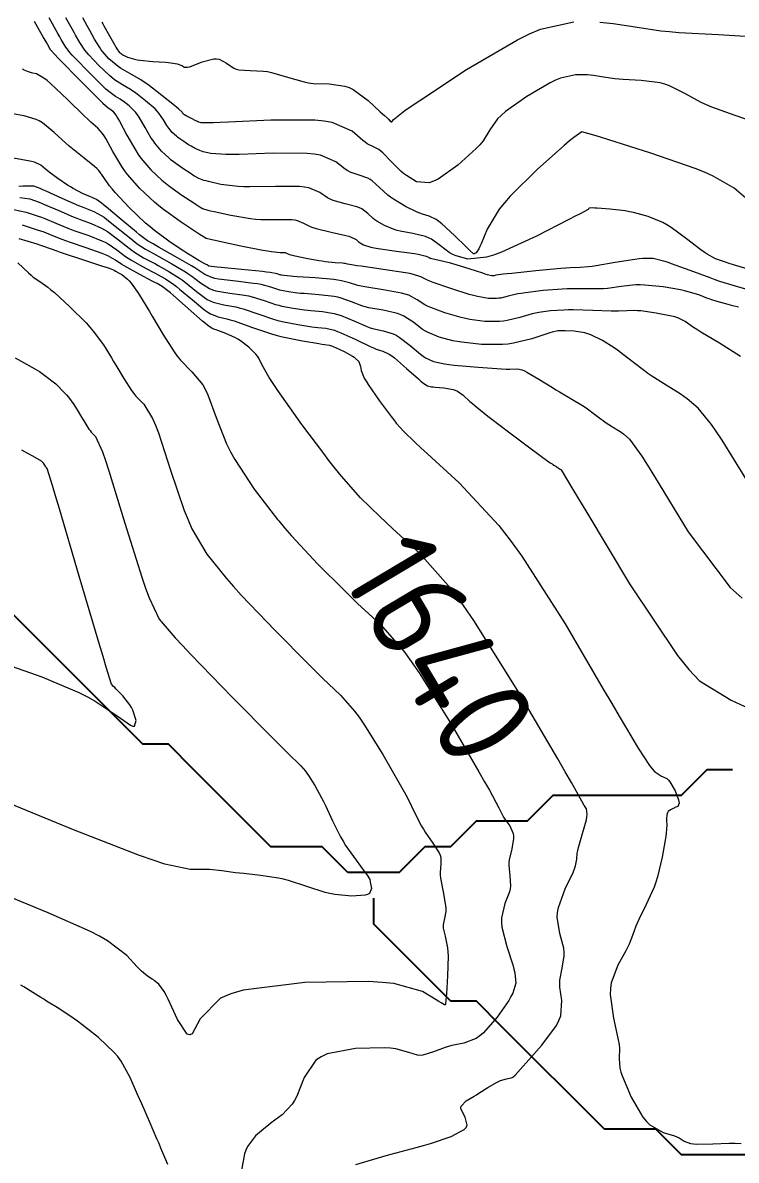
# Model space of a CAD drawing. Header units: millimetres. Extents: x 837475 to 838477, y 1189012 to 1191015.
# Drawn here: x 837739.36 to 837767.18, y 1189053.25 to 1189097.59 of the extents above; entities that cross this region are included whole.
import ezdxf

# ---------------------------------------------------------------- set-up
doc = ezdxf.new("R2010")
doc.units = ezdxf.units.MM
doc.header["$LTSCALE"] = 0.3
doc.layers.add('COTAS 10', color=7, linetype='Continuous', lineweight=9, true_color=0x6e3e2d)
doc.layers.add('COTAS INT', color=7, linetype='Continuous', lineweight=5, true_color=0x9fa19f)
doc.layers.add('DRENAJE', color=5, linetype='Continuous', lineweight=25)
doc.styles.get("Standard").update_dxf_attribs({"font": 'isocp2.shx', "bigfont": '@extfont2.shx'})

msp = doc.modelspace()

# ---------------------------------------------------------------- linework, layer by layer
at = {"layer": 'COTAS 10'}
for points in [[(837767.963, 1189093.684), (837767.13, 1189093.969), (837766.23, 1189094.293), (837766.011, 1189094.386), (837765.805, 1189094.481), (837765.172, 1189094.836), (837764.578, 1189095.135), (837764.397, 1189095.194), (837764.209, 1189095.244), (837763.471, 1189095.337), (837762.768, 1189095.374), (837762.602, 1189095.388), (837762.448, 1189095.403), (837761.998, 1189095.472), (837761.607, 1189095.534), (837761.491, 1189095.545), (837761.371, 1189095.553), (837760.91, 1189095.563), (837760.325, 1189095.429), (837760.127, 1189095.347), (837759.914, 1189095.246), (837759.015, 1189094.719), (837758.185, 1189094.122), (837758.016, 1189093.976), (837757.873, 1189093.839), (837757.574, 1189093.416), (837757.304, 1189092.98), (837757.178, 1189092.835), (837757.031, 1189092.68), (837756.319, 1189092.03), (837755.552, 1189091.494), (837755.371, 1189091.41), (837755.204, 1189091.354), (837754.712, 1189091.383), (837754.316, 1189091.633), (837754.208, 1189091.717), (837754.102, 1189091.806), (837753.727, 1189092.18), (837753.396, 1189092.519), (837753.318, 1189092.587), (837753.244, 1189092.643), (837753.027, 1189092.753), (837752.79, 1189092.869), (837752.705, 1189092.928), (837752.611, 1189093), (837752.198, 1189093.36), (837751.426, 1189093.694), (837751.106, 1189093.748), (837750.739, 1189093.787), (837749.026, 1189093.791), (837747.383, 1189093.714), (837747.06, 1189093.701), (837746.794, 1189093.692), (837746.309, 1189093.691), (837746.183, 1189093.729), (837746.144, 1189093.745), (837746.102, 1189093.764), (837745.932, 1189093.849), (837745.779, 1189093.933), (837745.748, 1189093.95), (837745.722, 1189093.965), (837745.665, 1189093.999), (837745.641, 1189094.016), (837745.629, 1189094.026), (837745.609, 1189094.044), (837745.591, 1189094.065), (837745.587, 1189094.072), (837745.582, 1189094.079), (837745.566, 1189094.107), (837745.437, 1189094.224), (837745.361, 1189094.288), (837745.268, 1189094.365), (837744.785, 1189094.754), (837744.23, 1189095.176), (837744.09, 1189095.273), (837743.957, 1189095.362), (837743.529, 1189095.612), (837743.169, 1189095.818), (837743.079, 1189095.879), (837742.993, 1189095.941), (837742.718, 1189096.181), (837742.481, 1189096.452), (837742.419, 1189096.533), (837742.359, 1189096.617), (837742.157, 1189096.946), (837741.969, 1189097.286), (837741.918, 1189097.376), (837741.868, 1189097.466), (837741.693, 1189097.778)], [(837767.337, 1189084.582), (837766.529, 1189085.093), (837765.796, 1189085.532), (837765.64, 1189085.629), (837765.505, 1189085.715), (837765.186, 1189085.939), (837764.899, 1189086.085), (837764.784, 1189086.122), (837764.654, 1189086.157), (837764.055, 1189086.274), (837763.453, 1189086.353), (837763.321, 1189086.365), (837763.204, 1189086.372), (837762.908, 1189086.363), (837762.584, 1189086.342), (837762.45, 1189086.341), (837762.296, 1189086.343), (837761.579, 1189086.368), (837760.814, 1189086.392), (837760.629, 1189086.392), (837760.456, 1189086.391), (837759.931, 1189086.363), (837759.477, 1189086.296), (837759.349, 1189086.269), (837759.22, 1189086.238), (837758.744, 1189086.098), (837758.241, 1189085.976), (837758.095, 1189085.956), (837757.945, 1189085.943), (837757.379, 1189085.947), (837756.783, 1189086.025), (837756.614, 1189086.058), (837756.444, 1189086.096), (837755.817, 1189086.276), (837755.264, 1189086.485), (837755.141, 1189086.541), (837755.03, 1189086.597), (837754.738, 1189086.79), (837754.408, 1189086.965), (837754.273, 1189087.008), (837754.119, 1189087.049), (837753.407, 1189087.178), (837752.699, 1189087.288), (837752.547, 1189087.318), (837752.415, 1189087.346), (837752.098, 1189087.445), (837751.778, 1189087.533), (837751.643, 1189087.554), (837751.488, 1189087.575), (837750.763, 1189087.639), (837750.056, 1189087.687), (837749.912, 1189087.698), (837749.791, 1189087.707), (837749.54, 1189087.731), (837749.437, 1189087.752), (837749.409, 1189087.76), (837749.38, 1189087.768), (837749.277, 1189087.802), (837749, 1189087.852), (837748.863, 1189087.869), (837748.699, 1189087.888), (837747.888, 1189087.97), (837747.093, 1189088.046), (837746.941, 1189088.062), (837746.817, 1189088.075), (837746.612, 1189088.104), (837746.544, 1189088.146), (837746.506, 1189088.168), (837746.46, 1189088.194), (837746.226, 1189088.327), (837745.878, 1189088.535), (837745.76, 1189088.608), (837745.633, 1189088.689), (837745.098, 1189089.038), (837744.492, 1189089.485), (837744.32, 1189089.628), (837744.147, 1189089.779), (837743.506, 1189090.391), (837742.957, 1189090.975), (837742.841, 1189091.108), (837742.741, 1189091.229), (837742.512, 1189091.559), (837742.319, 1189091.826), (837742.242, 1189091.906), (837742.155, 1189091.989), (837741.755, 1189092.312), (837741.291, 1189092.672), (837741.163, 1189092.779), (837741.037, 1189092.889), (837740.583, 1189093.313), (837740.128, 1189093.682), (837740.001, 1189093.758), (837739.874, 1189093.822), (837739.408, 1189093.959), (837738.963, 1189094.036)], [(837752.34, 1189053.084), (837753.521, 1189053.442), (837754.7, 1189053.745), (837754.985, 1189053.826), (837755.252, 1189053.904), (837756.064, 1189054.176), (837756.57, 1189054.449), (837756.643, 1189054.53), (837756.688, 1189054.612), (837756.607, 1189054.927), (837756.448, 1189055.224), (837756.443, 1189055.295), (837756.456, 1189055.362), (837756.643, 1189055.563), (837756.955, 1189055.748), (837757.046, 1189055.804), (837757.139, 1189055.862), (837757.494, 1189056.089), (837757.83, 1189056.287), (837757.912, 1189056.326), (837757.988, 1189056.36), (837758.221, 1189056.426), (837758.395, 1189056.463), (837758.434, 1189056.477), (837758.469, 1189056.494), (837758.561, 1189056.57), (837758.76, 1189056.802), (837758.862, 1189056.917), (837758.984, 1189057.054), (837759.594, 1189057.732), (837760.166, 1189058.499), (837760.264, 1189058.692), (837760.335, 1189058.877), (837760.374, 1189059.472), (837760.297, 1189059.995), (837760.294, 1189060.133), (837760.301, 1189060.269), (837760.393, 1189060.738), (837760.467, 1189061.219), (837760.463, 1189061.362), (837760.447, 1189061.511), (837760.298, 1189062.086), (837760.197, 1189062.721), (837760.21, 1189062.908), (837760.243, 1189063.1), (837760.51, 1189063.832), (837760.814, 1189064.473), (837760.87, 1189064.607), (837760.912, 1189064.722), (837760.961, 1189064.984), (837760.975, 1189065.222), (837760.996, 1189065.323), (837761.023, 1189065.439), (837761.183, 1189065.985), (837761.333, 1189066.525), (837761.354, 1189066.637), (837761.366, 1189066.734), (837761.338, 1189066.949), (837761.258, 1189067.062), (837761.238, 1189067.094), (837761.219, 1189067.127), (837761.158, 1189067.25), (837760.748, 1189067.976), (837760.508, 1189068.389), (837760.215, 1189068.894), (837758.701, 1189071.485), (837756.972, 1189074.256), (837756.541, 1189074.876), (837756.133, 1189075.431), (837754.833, 1189076.901), (837753.773, 1189077.874), (837753.515, 1189078.116), (837753.273, 1189078.345), (837752.529, 1189079.075), (837751.787, 1189079.909), (837751.546, 1189080.205), (837751.29, 1189080.529), (837751.091, 1189080.796), (837750.24, 1189081.934), (837749.301, 1189083.258), (837749.116, 1189083.532), (837748.963, 1189083.765), (837748.681, 1189084.27), (837748.56, 1189084.519), (837748.509, 1189084.591), (837748.45, 1189084.664), (837748.175, 1189084.937), (837747.84, 1189085.192), (837747.744, 1189085.252), (837747.646, 1189085.309), (837747.279, 1189085.479), (837746.968, 1189085.594), (837746.904, 1189085.617), (837746.851, 1189085.635), (837746.743, 1189085.666), (837746.573, 1189085.789), (837746.481, 1189085.865), (837746.37, 1189085.96), (837745.808, 1189086.454), (837745.233, 1189086.958), (837745.114, 1189087.059), (837745.013, 1189087.144), (837744.793, 1189087.312), (837744.595, 1189087.419), (837744.507, 1189087.466), (837744.405, 1189087.52), (837743.918, 1189087.777), (837743.421, 1189088.048), (837743.312, 1189088.111), (837743.216, 1189088.17), (837742.975, 1189088.338), (837742.702, 1189088.494), (837742.586, 1189088.544), (837742.453, 1189088.598), (837741.825, 1189088.819), (837741.177, 1189089.038), (837741.03, 1189089.09), (837740.897, 1189089.138), (837740.535, 1189089.282), (837740.189, 1189089.419), (837740.067, 1189089.463), (837739.932, 1189089.509), (837739.348, 1189089.695)]]:
    msp.add_lwpolyline(points, dxfattribs=at)
at = {"layer": 'COTAS INT'}
for points in [[(837739.804, 1189097.647), (837740.181, 1189096.98), (837740.255, 1189096.849), (837740.317, 1189096.74), (837740.428, 1189096.543), (837740.614, 1189096.338), (837740.722, 1189096.225), (837740.854, 1189096.089), (837741.537, 1189095.393), (837742.226, 1189094.701), (837742.363, 1189094.566), (837742.476, 1189094.456), (837742.687, 1189094.266), (837742.751, 1189094.228), (837742.771, 1189094.215), (837742.792, 1189094.201), (837742.874, 1189094.138), (837743.011, 1189093.952), (837743.066, 1189093.86), (837743.128, 1189093.751), (837743.413, 1189093.21), (837743.759, 1189092.602), (837743.859, 1189092.452), (837743.961, 1189092.308), (837744.347, 1189091.853), (837744.776, 1189091.453), (837744.905, 1189091.346), (837745.04, 1189091.239), (837745.563, 1189090.864), (837746.022, 1189090.562), (837746.116, 1189090.501), (837746.195, 1189090.449), (837746.36, 1189090.346), (837746.573, 1189090.283), (837746.683, 1189090.257), (837746.814, 1189090.226), (837747.469, 1189090.086), (837748.235, 1189089.959), (837748.436, 1189089.938), (837748.633, 1189089.922), (837749.302, 1189089.916), (837749.844, 1189089.914), (837749.961, 1189089.902), (837750.062, 1189089.885), (837750.307, 1189089.779), (837750.561, 1189089.64), (837750.669, 1189089.602), (837750.794, 1189089.563), (837751.378, 1189089.424), (837751.949, 1189089.295), (837752.065, 1189089.263), (837752.162, 1189089.233), (837752.358, 1189089.136), (837752.448, 1189089.052), (837752.478, 1189089.03), (837752.51, 1189089.007), (837752.643, 1189088.929), (837752.929, 1189088.845), (837753.058, 1189088.82), (837753.209, 1189088.793), (837753.93, 1189088.688), (837754.632, 1189088.589), (837754.77, 1189088.566), (837754.884, 1189088.545), (837755.091, 1189088.485), (837755.197, 1189088.434), (837755.246, 1189088.418), (837755.305, 1189088.402), (837755.589, 1189088.338), (837755.981, 1189088.245), (837756.107, 1189088.21), (837756.241, 1189088.171), (837756.786, 1189087.998), (837757.279, 1189087.836), (837757.379, 1189087.805), (837757.464, 1189087.78), (837757.641, 1189087.736), (837757.714, 1189087.736), (837757.733, 1189087.737), (837757.752, 1189087.74), (837757.817, 1189087.756), (837758.092, 1189087.795), (837758.244, 1189087.812), (837758.428, 1189087.832), (837759.367, 1189087.927), (837760.332, 1189088.016), (837760.533, 1189088.033), (837760.705, 1189088.045), (837761.09, 1189088.06), (837761.421, 1189088.084), (837761.559, 1189088.103), (837761.717, 1189088.126), (837762.458, 1189088.256), (837763.216, 1189088.378), (837763.386, 1189088.398), (837763.537, 1189088.411), (837763.939, 1189088.407), (837764.333, 1189088.309), (837764.48, 1189088.263), (837764.643, 1189088.208), (837765.368, 1189087.942), (837766.144, 1189087.653), (837766.339, 1189087.584), (837766.526, 1189087.52), (837767.13, 1189087.328), (837767.716, 1189087.161)], [(837767.822, 1189087.931), (837767.069, 1189088.156), (837766.902, 1189088.208), (837766.754, 1189088.255), (837766.371, 1189088.387), (837766.037, 1189088.568), (837765.92, 1189088.646), (837765.792, 1189088.737), (837765.241, 1189089.165), (837764.633, 1189089.608), (837764.47, 1189089.708), (837764.308, 1189089.798), (837763.74, 1189090.039), (837763.174, 1189090.191), (837763.013, 1189090.224), (837762.851, 1189090.253), (837762.251, 1189090.327), (837761.755, 1189090.362), (837761.658, 1189090.366), (837761.579, 1189090.369), (837761.44, 1189090.36), (837761.419, 1189090.34), (837761.414, 1189090.335), (837761.411, 1189090.33), (837761.401, 1189090.314), (837761.089, 1189090.146), (837760.894, 1189090.044), (837760.653, 1189089.919), (837759.388, 1189089.268), (837758.02, 1189088.64), (837757.714, 1189088.529), (837757.438, 1189088.446), (837756.705, 1189088.372), (837756.219, 1189088.516), (837756.1, 1189088.569), (837755.988, 1189088.629), (837755.638, 1189088.893), (837755.288, 1189089.15), (837755.175, 1189089.206), (837755.056, 1189089.254), (837754.567, 1189089.368), (837754.074, 1189089.458), (837753.951, 1189089.49), (837753.834, 1189089.526), (837753.462, 1189089.679), (837753.16, 1189089.858), (837753.087, 1189089.909), (837753.019, 1189089.96), (837752.815, 1189090.151), (837752.573, 1189090.328), (837752.482, 1189090.371), (837752.381, 1189090.411), (837751.928, 1189090.534), (837751.459, 1189090.665), (837751.348, 1189090.711), (837751.244, 1189090.76), (837750.937, 1189090.973), (837750.517, 1189091.154), (837750.342, 1189091.184), (837750.142, 1189091.205), (837749.21, 1189091.208), (837748.216, 1189091.186), (837747.978, 1189091.192), (837747.755, 1189091.203), (837747.082, 1189091.288), (837746.604, 1189091.394), (837746.503, 1189091.42), (837746.416, 1189091.443), (837746.218, 1189091.514), (837746.056, 1189091.611), (837745.993, 1189091.651), (837745.922, 1189091.696), (837745.597, 1189091.909), (837745.24, 1189092.165), (837745.149, 1189092.237), (837745.06, 1189092.311), (837744.768, 1189092.583), (837744.505, 1189092.894), (837744.435, 1189092.992), (837744.367, 1189093.095), (837744.131, 1189093.509), (837743.897, 1189093.909), (837743.831, 1189094.003), (837743.763, 1189094.09), (837743.511, 1189094.343), (837743.271, 1189094.526), (837743.211, 1189094.568), (837743.153, 1189094.606), (837742.968, 1189094.714), (837742.707, 1189094.91), (837742.602, 1189095.004), (837742.482, 1189095.114), (837741.931, 1189095.656), (837741.397, 1189096.21), (837741.288, 1189096.328), (837741.196, 1189096.431), (837741.004, 1189096.677), (837740.86, 1189096.935), (837740.798, 1189097.045), (837740.726, 1189097.173), (837740.386, 1189097.774)], [(837767.555, 1189090.746), (837767.089, 1189091.142), (837766.272, 1189091.613), (837765.943, 1189091.759), (837765.569, 1189091.91), (837763.844, 1189092.51), (837762.205, 1189093.027), (837761.885, 1189093.127), (837761.622, 1189093.207), (837761.156, 1189093.338), (837760.838, 1189093.119), (837760.669, 1189092.979), (837760.464, 1189092.803), (837759.433, 1189091.882), (837758.364, 1189090.824), (837758.136, 1189090.563), (837757.938, 1189090.316), (837757.467, 1189089.536), (837757.231, 1189088.976), (837757.181, 1189088.866), (837757.137, 1189088.776), (837757.034, 1189088.616), (837756.982, 1189088.592), (837756.97, 1189088.588), (837756.959, 1189088.584), (837756.931, 1189088.582), (837756.804, 1189088.694), (837756.731, 1189088.764), (837756.642, 1189088.85), (837756.185, 1189089.301), (837755.692, 1189089.756), (837755.58, 1189089.845), (837755.479, 1189089.918), (837755.205, 1189090.048), (837754.939, 1189090.123), (837754.844, 1189090.161), (837754.739, 1189090.206), (837754.28, 1189090.43), (837753.809, 1189090.708), (837753.696, 1189090.787), (837753.59, 1189090.868), (837753.271, 1189091.165), (837752.985, 1189091.423), (837752.9, 1189091.479), (837752.813, 1189091.527), (837752.478, 1189091.644), (837752.125, 1189091.767), (837752.026, 1189091.82), (837751.928, 1189091.88), (837751.568, 1189092.167), (837750.972, 1189092.424), (837750.724, 1189092.466), (837750.441, 1189092.496), (837749.118, 1189092.499), (837747.8, 1189092.45), (837747.519, 1189092.447), (837747.274, 1189092.448), (837746.696, 1189092.489), (837746.394, 1189092.562), (837746.323, 1189092.582), (837746.259, 1189092.603), (837746.075, 1189092.681), (837745.918, 1189092.772), (837745.871, 1189092.8), (837745.822, 1189092.831), (837745.631, 1189092.954), (837745.44, 1189093.09), (837745.392, 1189093.129), (837745.345, 1189093.168), (837745.188, 1189093.314), (837745.048, 1189093.479), (837745.011, 1189093.532), (837744.974, 1189093.587), (837744.848, 1189093.808), (837744.667, 1189094.067), (837744.596, 1189094.145), (837744.515, 1189094.227), (837744.148, 1189094.549), (837743.75, 1189094.851), (837743.651, 1189094.92), (837743.555, 1189094.984), (837743.249, 1189095.163), (837742.938, 1189095.364), (837742.84, 1189095.441), (837742.738, 1189095.528), (837742.324, 1189095.919), (837741.939, 1189096.331), (837741.853, 1189096.43), (837741.777, 1189096.524), (837741.58, 1189096.812), (837741.414, 1189097.11), (837741.358, 1189097.211), (837741.297, 1189097.319), (837741.039, 1189097.776)], [(837742.439, 1189097.612), (837742.478, 1189097.542), (837742.523, 1189097.461), (837742.733, 1189097.081), (837742.941, 1189096.711), (837742.985, 1189096.636), (837743.023, 1189096.572), (837743.112, 1189096.444), (837743.191, 1189096.384), (837743.224, 1189096.364), (837743.261, 1189096.342), (837743.434, 1189096.25), (837743.71, 1189096.162), (837743.812, 1189096.143), (837743.925, 1189096.126), (837744.429, 1189096.082), (837744.926, 1189096.049), (837745.035, 1189096.039), (837745.132, 1189096.029), (837745.38, 1189095.986), (837745.523, 1189095.939), (837745.554, 1189095.925), (837745.582, 1189095.911), (837745.65, 1189095.859), (837745.785, 1189095.857), (837745.854, 1189095.875), (837745.938, 1189095.901), (837746.355, 1189096.059), (837746.81, 1189096.179), (837746.917, 1189096.18), (837747.015, 1189096.168), (837747.303, 1189096.009), (837747.586, 1189095.814), (837747.682, 1189095.779), (837747.785, 1189095.753), (837748.222, 1189095.728), (837748.742, 1189095.706), (837748.897, 1189095.681), (837749.057, 1189095.648), (837749.677, 1189095.464), (837750.324, 1189095.28), (837750.5, 1189095.248), (837750.676, 1189095.224), (837751.302, 1189095.202), (837751.913, 1189095.122), (837752.08, 1189095.06), (837752.244, 1189094.981), (837752.829, 1189094.554), (837753.294, 1189094.12), (837753.383, 1189094.037), (837753.456, 1189093.971), (837753.577, 1189093.863), (837753.598, 1189093.848), (837753.607, 1189093.838), (837753.619, 1189093.827), (837753.673, 1189093.768), (837753.732, 1189093.729), (837753.746, 1189093.73), (837753.759, 1189093.736), (837753.8, 1189093.801), (837754.259, 1189094.163), (837754.537, 1189094.356), (837754.879, 1189094.589), (837756.659, 1189095.766), (837758.642, 1189096.927), (837759.112, 1189097.15), (837759.548, 1189097.331), (837760.838, 1189097.626)], [(837761.855, 1189097.606), (837762.119, 1189097.587), (837762.375, 1189097.562), (837763.237, 1189097.426), (837764.229, 1189097.274), (837764.568, 1189097.24), (837764.933, 1189097.209), (837766.484, 1189097.128), (837767.936, 1189097.04)], [(837767.262, 1189086.502), (837767.045, 1189086.56), (837766.859, 1189086.61), (837766.438, 1189086.726), (837766.191, 1189086.804), (837766.115, 1189086.83), (837766.035, 1189086.858), (837765.718, 1189086.976), (837765.298, 1189087.104), (837765.153, 1189087.138), (837764.996, 1189087.172), (837764.326, 1189087.29), (837763.617, 1189087.363), (837763.435, 1189087.368), (837763.261, 1189087.367), (837762.683, 1189087.31), (837762.151, 1189087.234), (837762.004, 1189087.222), (837761.858, 1189087.213), (837761.335, 1189087.214), (837760.759, 1189087.218), (837760.581, 1189087.213), (837760.394, 1189087.204), (837759.649, 1189087.145), (837758.953, 1189087.064), (837758.796, 1189087.04), (837758.656, 1189087.017), (837758.28, 1189086.927), (837757.997, 1189086.858), (837757.914, 1189086.847), (837757.83, 1189086.839), (837757.51, 1189086.842), (837757.084, 1189086.916), (837756.932, 1189086.953), (837756.765, 1189086.998), (837756.042, 1189087.224), (837755.365, 1189087.461), (837755.228, 1189087.514), (837755.112, 1189087.561), (837754.877, 1189087.683), (837754.595, 1189087.779), (837754.451, 1189087.81), (837754.277, 1189087.843), (837753.409, 1189087.976), (837752.553, 1189088.095), (837752.387, 1189088.119), (837752.251, 1189088.14), (837752.017, 1189088.182), (837751.922, 1189088.2), (837751.874, 1189088.205), (837751.817, 1189088.211), (837751.531, 1189088.232), (837751.147, 1189088.272), (837751.028, 1189088.289), (837750.903, 1189088.308), (837750.408, 1189088.399), (837749.972, 1189088.493), (837749.886, 1189088.514), (837749.814, 1189088.533), (837749.676, 1189088.586), (837749.607, 1189088.615), (837749.579, 1189088.62), (837749.546, 1189088.623), (837749.394, 1189088.624), (837749.049, 1189088.658), (837748.895, 1189088.683), (837748.716, 1189088.715), (837747.856, 1189088.884), (837747.024, 1189089.059), (837746.862, 1189089.094), (837746.731, 1189089.123), (837746.503, 1189089.179), (837746.333, 1189089.288), (837746.238, 1189089.351), (837746.122, 1189089.427), (837745.529, 1189089.82), (837744.839, 1189090.314), (837744.662, 1189090.454), (837744.492, 1189090.596), (837743.927, 1189091.122), (837743.445, 1189091.671), (837743.326, 1189091.827), (837743.215, 1189091.985), (837742.868, 1189092.572), (837742.593, 1189093.075), (837742.528, 1189093.18), (837742.468, 1189093.271), (837742.287, 1189093.477), (837742.014, 1189093.715), (837741.894, 1189093.826), (837741.756, 1189093.957), (837741.101, 1189094.595), (837740.443, 1189095.216), (837740.303, 1189095.336), (837740.182, 1189095.434), (837739.898, 1189095.601), (837739.743, 1189095.628), (837739.703, 1189095.637), (837739.664, 1189095.647), (837739.535, 1189095.69), (837739.414, 1189095.744), (837739.381, 1189095.761), (837739.348, 1189095.779)], [(837767.587, 1189079.765), (837766.627, 1189081.315), (837766.41, 1189081.641), (837766.215, 1189081.923), (837765.689, 1189082.57), (837765.263, 1189082.924), (837765.131, 1189083.021), (837764.993, 1189083.118), (837764.443, 1189083.466), (837763.881, 1189083.817), (837763.735, 1189083.916), (837763.594, 1189084.016), (837763.117, 1189084.385), (837762.667, 1189084.738), (837762.541, 1189084.828), (837762.416, 1189084.915), (837761.959, 1189085.203), (837761.511, 1189085.421), (837761.39, 1189085.465), (837761.271, 1189085.5), (837760.855, 1189085.568), (837760.509, 1189085.582), (837760.435, 1189085.584), (837760.37, 1189085.585), (837760.214, 1189085.581), (837760.002, 1189085.528), (837759.902, 1189085.497), (837759.784, 1189085.46), (837759.208, 1189085.27), (837758.486, 1189085.094), (837758.276, 1189085.066), (837758.061, 1189085.047), (837757.248, 1189085.052), (837756.482, 1189085.134), (837756.297, 1189085.162), (837756.123, 1189085.194), (837755.592, 1189085.329), (837755.163, 1189085.509), (837755.054, 1189085.569), (837754.948, 1189085.632), (837754.6, 1189085.898), (837754.221, 1189086.151), (837754.096, 1189086.206), (837753.962, 1189086.255), (837753.405, 1189086.38), (837752.844, 1189086.481), (837752.707, 1189086.516), (837752.578, 1189086.553), (837752.179, 1189086.708), (837751.772, 1189086.856), (837751.638, 1189086.888), (837751.495, 1189086.916), (837750.902, 1189086.985), (837750.324, 1189087.028), (837750.19, 1189087.04), (837750.068, 1189087.052), (837749.722, 1189087.095), (837749.45, 1189087.149), (837749.374, 1189087.169), (837749.299, 1189087.19), (837749.025, 1189087.282), (837748.648, 1189087.38), (837748.508, 1189087.405), (837748.352, 1189087.429), (837747.659, 1189087.509), (837746.989, 1189087.595), (837746.849, 1189087.623), (837746.728, 1189087.652), (837746.451, 1189087.774), (837746.184, 1189087.963), (837746.068, 1189088.036), (837745.934, 1189088.117), (837745.301, 1189088.483), (837744.678, 1189088.833), (837744.551, 1189088.904), (837744.444, 1189088.964), (837744.221, 1189089.086), (837744.007, 1189089.244), (837743.905, 1189089.325), (837743.785, 1189089.423), (837743.198, 1189089.916), (837742.619, 1189090.402), (837742.504, 1189090.496), (837742.409, 1189090.573), (837742.231, 1189090.703), (837742.118, 1189090.749), (837742.064, 1189090.772), (837742.001, 1189090.8), (837741.692, 1189090.937), (837741.317, 1189091.127), (837741.212, 1189091.187), (837741.106, 1189091.252), (837740.72, 1189091.513), (837740.382, 1189091.766), (837740.307, 1189091.824), (837740.24, 1189091.878), (837740.064, 1189092.031), (837739.814, 1189092.148), (837739.699, 1189092.179), (837739.565, 1189092.21), (837738.918, 1189092.317)], [(837739.199, 1189091.216), (837739.362, 1189091.229), (837739.499, 1189091.237), (837739.78, 1189091.23), (837740.019, 1189091.136), (837740.129, 1189091.089), (837740.258, 1189091.033), (837740.885, 1189090.755), (837741.533, 1189090.47), (837741.676, 1189090.41), (837741.803, 1189090.357), (837742.129, 1189090.232), (837742.42, 1189090.079), (837742.525, 1189090.008), (837742.64, 1189089.925), (837743.142, 1189089.521), (837743.643, 1189089.11), (837743.757, 1189089.022), (837743.86, 1189088.945), (837744.145, 1189088.759), (837744.434, 1189088.603), (837744.54, 1189088.544), (837744.657, 1189088.48), (837745.174, 1189088.19), (837745.704, 1189087.874), (837745.83, 1189087.792), (837745.946, 1189087.712), (837746.29, 1189087.444), (837746.638, 1189087.229), (837746.757, 1189087.183), (837746.885, 1189087.143), (837747.43, 1189087.048), (837748.005, 1189086.97), (837748.153, 1189086.94), (837748.297, 1189086.907), (837748.773, 1189086.761), (837749.217, 1189086.612), (837749.34, 1189086.578), (837749.462, 1189086.546), (837749.903, 1189086.458), (837750.345, 1189086.396), (837750.468, 1189086.382), (837750.591, 1189086.369), (837751.04, 1189086.331), (837751.502, 1189086.258), (837751.633, 1189086.222), (837751.766, 1189086.18), (837752.26, 1189085.972), (837752.742, 1189085.759), (837752.867, 1189085.714), (837752.99, 1189085.675), (837753.403, 1189085.582), (837753.804, 1189085.461), (837753.918, 1189085.404), (837754.033, 1189085.336), (837754.461, 1189085.006), (837754.866, 1189084.668), (837754.967, 1189084.596), (837755.062, 1189084.533), (837755.367, 1189084.381), (837755.802, 1189084.291), (837755.979, 1189084.267), (837756.181, 1189084.243), (837757.117, 1189084.158), (837758.019, 1189084.097), (837758.2, 1189084.088), (837758.35, 1189084.083), (837758.644, 1189084.094), (837758.831, 1189084.053), (837758.914, 1189084.016), (837759.01, 1189083.968), (837759.473, 1189083.699), (837760.006, 1189083.372), (837760.147, 1189083.286), (837760.286, 1189083.203), (837760.763, 1189082.921), (837761.179, 1189082.667), (837761.279, 1189082.602), (837761.372, 1189082.538), (837761.654, 1189082.326), (837761.907, 1189082.131), (837761.982, 1189082.078), (837762.059, 1189082.025), (837762.357, 1189081.839), (837762.649, 1189081.654), (837762.722, 1189081.603), (837762.792, 1189081.551), (837763.018, 1189081.363), (837763.493, 1189080.693), (837763.72, 1189080.337), (837763.988, 1189079.908), (837765.301, 1189077.741), (837766.938, 1189075.579), (837767.41, 1189075.153)], [(837739.245, 1189090.774), (837739.636, 1189090.718), (837739.99, 1189090.594), (837740.108, 1189090.547), (837740.235, 1189090.495), (837740.769, 1189090.264), (837741.321, 1189090.026), (837741.461, 1189089.97), (837741.594, 1189089.917), (837742.028, 1189089.761), (837742.431, 1189089.585), (837742.545, 1189089.52), (837742.66, 1189089.448), (837743.086, 1189089.127), (837743.501, 1189088.796), (837743.609, 1189088.718), (837743.714, 1189088.646), (837744.07, 1189088.431), (837744.424, 1189088.242), (837744.529, 1189088.185), (837744.636, 1189088.126), (837745.047, 1189087.898), (837745.474, 1189087.631), (837745.591, 1189087.548), (837745.708, 1189087.461), (837746.13, 1189087.114), (837746.549, 1189086.806), (837746.665, 1189086.744), (837746.781, 1189086.692), (837747.201, 1189086.587), (837747.658, 1189086.51), (837747.799, 1189086.476), (837747.945, 1189086.435), (837748.522, 1189086.24), (837749.136, 1189086.034), (837749.305, 1189085.987), (837749.474, 1189085.943), (837750.084, 1189085.821), (837750.622, 1189085.74), (837750.746, 1189085.724), (837750.859, 1189085.709), (837751.179, 1189085.677), (837751.509, 1189085.6), (837751.629, 1189085.556), (837751.761, 1189085.504), (837752.341, 1189085.235), (837752.905, 1189084.965), (837753.027, 1189084.912), (837753.135, 1189084.868), (837753.401, 1189084.784), (837753.646, 1189084.667), (837753.741, 1189084.602), (837753.846, 1189084.522), (837754.323, 1189084.114), (837754.784, 1189083.704), (837754.879, 1189083.623), (837754.961, 1189083.557), (837755.142, 1189083.434), (837755.295, 1189083.403), (837755.359, 1189083.395), (837755.432, 1189083.386), (837755.776, 1189083.355), (837756.137, 1189083.293), (837756.222, 1189083.264), (837756.301, 1189083.231), (837756.529, 1189083.07), (837756.789, 1189082.828), (837756.888, 1189082.744), (837756.999, 1189082.652), (837757.494, 1189082.258), (837758.075, 1189081.811), (837758.239, 1189081.686), (837758.405, 1189081.559), (837759.018, 1189081.098), (837759.535, 1189080.714), (837759.641, 1189080.636), (837759.73, 1189080.571), (837759.917, 1189080.439), (837759.992, 1189080.393), (837760.011, 1189080.382), (837760.029, 1189080.371), (837760.088, 1189080.336), (837760.136, 1189080.307), (837760.147, 1189080.299), (837760.158, 1189080.292), (837760.19, 1189080.268), (837760.219, 1189080.245), (837760.237, 1189080.233), (837760.271, 1189080.212), (837760.305, 1189080.19), (837760.321, 1189080.178), (837760.347, 1189080.157), (837760.771, 1189079.463), (837761.029, 1189079.033), (837761.349, 1189078.5), (837763.015, 1189075.717), (837764.879, 1189072.92), (837765.324, 1189072.379), (837765.738, 1189071.938), (837766.976, 1189071.188), (837767.993, 1189070.714)], [(837738.991, 1189090.312), (837739.492, 1189090.207), (837739.961, 1189090.051), (837740.087, 1189090.005), (837740.212, 1189089.957), (837740.652, 1189089.773), (837741.109, 1189089.582), (837741.245, 1189089.53), (837741.385, 1189089.477), (837741.927, 1189089.29), (837742.442, 1189089.092), (837742.565, 1189089.032), (837742.681, 1189088.971), (837743.03, 1189088.732), (837743.358, 1189088.483), (837743.46, 1189088.415), (837743.567, 1189088.347), (837743.994, 1189088.104), (837744.415, 1189087.881), (837744.518, 1189087.825), (837744.615, 1189087.773), (837744.92, 1189087.605), (837745.243, 1189087.387), (837745.353, 1189087.303), (837745.471, 1189087.209), (837745.969, 1189086.784), (837746.46, 1189086.383), (837746.573, 1189086.305), (837746.677, 1189086.241), (837746.972, 1189086.127), (837747.312, 1189086.051), (837747.444, 1189086.011), (837747.593, 1189085.963), (837748.27, 1189085.72), (837749.054, 1189085.457), (837749.27, 1189085.396), (837749.487, 1189085.34), (837750.265, 1189085.184), (837750.899, 1189085.085), (837751.024, 1189085.066), (837751.127, 1189085.05), (837751.317, 1189085.024), (837751.433, 1189084.983), (837751.489, 1189084.958), (837751.555, 1189084.927), (837751.882, 1189084.768), (837752.21, 1189084.59), (837752.278, 1189084.547), (837752.335, 1189084.507), (837752.456, 1189084.388), (837752.505, 1189084.271), (837752.516, 1189084.233), (837752.526, 1189084.193), (837752.554, 1189084.027), (837752.674, 1189083.739), (837752.742, 1189083.621), (837752.825, 1189083.487), (837753.252, 1189082.868), (837753.716, 1189082.243), (837753.823, 1189082.104), (837753.921, 1189081.982), (837754.196, 1189081.665), (837754.661, 1189081.226), (837754.878, 1189081.025), (837755.134, 1189080.791), (837756.378, 1189079.661), (837757.919, 1189077.993), (837758.362, 1189077.42), (837758.813, 1189076.799), (837760.5, 1189074.153), (837761.991, 1189071.609), (837762.319, 1189071.052), (837762.609, 1189070.559), (837763.348, 1189069.311), (837763.79, 1189068.639), (837763.893, 1189068.509), (837763.988, 1189068.403), (837764.26, 1189068.225), (837764.473, 1189068.126), (837764.53, 1189068.07), (837764.587, 1189068.002), (837764.788, 1189067.654), (837764.924, 1189067.3), (837764.94, 1189067.228), (837764.947, 1189067.168), (837764.894, 1189067.045), (837764.782, 1189066.995), (837764.751, 1189066.98), (837764.721, 1189066.965), (837764.614, 1189066.908), (837764.526, 1189066.839), (837764.509, 1189066.817), (837764.494, 1189066.794), (837764.464, 1189066.697), (837764.458, 1189066.575), (837764.457, 1189066.535), (837764.458, 1189066.492), (837764.465, 1189066.315), (837764.445, 1189066.004), (837764.429, 1189065.877), (837764.408, 1189065.731), (837764.292, 1189065.059), (837764.108, 1189064.296), (837764.043, 1189064.094), (837763.972, 1189063.896), (837763.669, 1189063.215), (837763.378, 1189062.632), (837763.316, 1189062.496), (837763.262, 1189062.372), (837763.133, 1189062.016), (837762.997, 1189061.667), (837762.939, 1189061.547), (837762.871, 1189061.416), (837762.554, 1189060.859), (837762.3, 1189060.163), (837762.273, 1189059.945), (837762.265, 1189059.716), (837762.393, 1189058.795), (837762.578, 1189057.949), (837762.607, 1189057.767), (837762.626, 1189057.607), (837762.612, 1189057.219), (837762.636, 1189056.84), (837762.679, 1189056.687), (837762.738, 1189056.513), (837763.079, 1189055.709), (837763.539, 1189054.927), (837763.672, 1189054.766), (837763.808, 1189054.629), (837764.32, 1189054.337), (837764.769, 1189054.203), (837764.865, 1189054.166), (837764.949, 1189054.13), (837765.15, 1189053.999), (837765.396, 1189053.903), (837765.508, 1189053.889), (837765.638, 1189053.879), (837766.268, 1189053.889), (837766.896, 1189053.919), (837767.025, 1189053.922), (837767.135, 1189053.923), (837767.37, 1189053.91)], [(837739.204, 1189089.183), (837739.903, 1189088.966), (837740.046, 1189088.92), (837740.166, 1189088.881), (837740.419, 1189088.791), (837740.685, 1189088.694), (837740.814, 1189088.65), (837740.968, 1189088.598), (837741.724, 1189088.348), (837742.463, 1189088.104), (837742.606, 1189088.056), (837742.722, 1189088.017), (837742.919, 1189087.943), (837742.977, 1189087.907), (837743.007, 1189087.89), (837743.041, 1189087.871), (837743.214, 1189087.779), (837743.44, 1189087.598), (837743.509, 1189087.522), (837743.581, 1189087.435), (837743.864, 1189087.03), (837744.192, 1189086.496), (837744.293, 1189086.329), (837744.398, 1189086.153), (837744.814, 1189085.446), (837745.259, 1189084.756), (837745.383, 1189084.591), (837745.506, 1189084.438), (837745.954, 1189083.976), (837746.373, 1189083.468), (837746.478, 1189083.285), (837746.578, 1189083.084), (837746.901, 1189082.207), (837747.306, 1189081.17), (837747.458, 1189080.869), (837747.628, 1189080.562), (837748.384, 1189079.402), (837749.292, 1189078.225), (837749.339, 1189078.17), (837749.558, 1189077.907), (837749.83, 1189077.592), (837750.861, 1189076.485), (837751.885, 1189075.465), (837752.152, 1189075.206), (837752.411, 1189074.957), (837753.288, 1189074.142), (837754.215, 1189073.093), (837754.507, 1189072.696), (837754.813, 1189072.255), (837756.048, 1189070.277), (837757.145, 1189068.388), (837757.366, 1189068.002), (837757.551, 1189067.676), (837757.917, 1189066.991), (837758.062, 1189066.702), (837758.107, 1189066.624), (837758.154, 1189066.548), (837758.342, 1189066.28), (837758.477, 1189065.984), (837758.49, 1189065.89), (837758.494, 1189065.791), (837758.42, 1189065.387), (837758.324, 1189064.96), (837758.313, 1189064.847), (837758.31, 1189064.735), (837758.354, 1189064.346), (837758.377, 1189063.95), (837758.361, 1189063.833), (837758.335, 1189063.712), (837758.183, 1189063.322), (837758.156, 1189063.252), (837758.019, 1189062.703), (837758.018, 1189062.528), (837758.034, 1189062.342), (837758.228, 1189061.586), (837758.466, 1189060.865), (837758.509, 1189060.702), (837758.543, 1189060.554), (837758.587, 1189060.152), (837758.464, 1189059.767), (837758.393, 1189059.63), (837758.306, 1189059.479), (837757.858, 1189058.826), (837757.322, 1189058.221), (837757.179, 1189058.101), (837757.038, 1189058.001), (837756.549, 1189057.81), (837756.081, 1189057.724), (837755.953, 1189057.69), (837755.825, 1189057.651), (837755.371, 1189057.475), (837754.951, 1189057.346), (837754.844, 1189057.338), (837754.742, 1189057.342), (837754.41, 1189057.454), (837753.907, 1189057.593), (837753.697, 1189057.614), (837753.456, 1189057.627), (837752.332, 1189057.612), (837751.22, 1189057.397), (837750.986, 1189057.285), (837750.785, 1189057.149), (837750.328, 1189056.471), (837750.047, 1189055.745), (837749.956, 1189055.58), (837749.86, 1189055.431), (837749.468, 1189055.023), (837749.048, 1189054.71), (837748.936, 1189054.621), (837748.824, 1189054.531), (837748.433, 1189054.197), (837748.116, 1189053.785), (837748.051, 1189053.646), (837747.996, 1189053.496), (837747.879, 1189052.863)], [(837739.17, 1189088.228), (837739.581, 1189087.834), (837739.678, 1189087.749), (837739.767, 1189087.675), (837740.026, 1189087.496), (837740.334, 1189087.279), (837740.453, 1189087.181), (837740.588, 1189087.067), (837741.196, 1189086.517), (837741.825, 1189085.889), (837741.973, 1189085.726), (837742.108, 1189085.568), (837742.501, 1189085.034), (837742.815, 1189084.527), (837742.901, 1189084.386), (837742.987, 1189084.244), (837743.293, 1189083.725), (837743.597, 1189083.254), (837743.682, 1189083.141), (837743.766, 1189083.036), (837744.073, 1189082.719), (837744.421, 1189082.163), (837744.531, 1189081.906), (837744.648, 1189081.604), (837745.122, 1189080.143), (837745.65, 1189078.576), (837745.801, 1189078.207), (837745.955, 1189077.866), (837746.528, 1189076.871), (837747.295, 1189075.921), (837747.57, 1189075.609), (837747.873, 1189075.276), (837749.194, 1189073.895), (837750.497, 1189072.585), (837750.789, 1189072.297), (837751.05, 1189072.04), (837751.742, 1189071.382), (837752.297, 1189070.754), (837752.472, 1189070.517), (837752.655, 1189070.253), (837753.394, 1189069.069), (837754.076, 1189067.882), (837754.224, 1189067.616), (837754.354, 1189067.376), (837754.676, 1189066.733), (837754.905, 1189066.277), (837754.976, 1189066.154), (837755.05, 1189066.033), (837755.346, 1189065.611), (837755.587, 1189065.235), (837755.627, 1189065.143), (837755.654, 1189065.057), (837755.656, 1189064.789), (837755.625, 1189064.481), (837755.631, 1189064.37), (837755.644, 1189064.247), (837755.746, 1189063.709), (837755.843, 1189063.177), (837755.852, 1189063.059), (837755.855, 1189062.952), (837755.802, 1189062.672), (837755.745, 1189062.444), (837755.744, 1189062.371), (837755.751, 1189062.294), (837755.831, 1189061.98), (837755.921, 1189061.536), (837755.933, 1189061.377), (837755.94, 1189061.202), (837755.921, 1189060.44), (837755.875, 1189059.743), (837755.866, 1189059.609), (837755.858, 1189059.501), (837755.84, 1189059.323), (837755.832, 1189059.314), (837755.828, 1189059.31), (837755.814, 1189059.306), (837755.812, 1189059.306), (837755.81, 1189059.305), (837755.804, 1189059.303), (837755.667, 1189059.382), (837755.583, 1189059.433), (837755.48, 1189059.497), (837754.94, 1189059.832), (837753.83, 1189060.139), (837753.367, 1189060.185), (837752.837, 1189060.215), (837750.359, 1189060.18), (837747.956, 1189059.875), (837747.473, 1189059.734), (837747.069, 1189059.568), (837746.268, 1189058.765), (837745.959, 1189058.175), (837745.865, 1189058.144), (837745.767, 1189058.17), (837745.386, 1189058.74), (837745.029, 1189059.526), (837744.947, 1189059.687), (837744.872, 1189059.824), (837744.662, 1189060.115), (837744.496, 1189060.243), (837744.449, 1189060.277), (837744.402, 1189060.31), (837744.226, 1189060.424), (837743.992, 1189060.615), (837743.909, 1189060.696), (837743.816, 1189060.79), (837743.413, 1189061.234), (837742.665, 1189061.809), (837742.355, 1189061.985), (837742.001, 1189062.17), (837740.352, 1189062.899), (837738.707, 1189063.574)], [(837739.062, 1189084.531), (837739.827, 1189084.101), (837740.006, 1189083.989), (837740.17, 1189083.879), (837740.644, 1189083.507), (837740.982, 1189083.169), (837741.061, 1189083.081), (837741.134, 1189082.996), (837741.346, 1189082.709), (837741.515, 1189082.436), (837741.607, 1189082.284), (837741.772, 1189082.005), (837741.936, 1189081.751), (837741.981, 1189081.69), (837742.027, 1189081.633), (837742.192, 1189081.463), (837742.469, 1189080.858), (837742.585, 1189080.526), (837742.718, 1189080.124), (837743.342, 1189078.08), (837743.994, 1189075.982), (837744.144, 1189075.545), (837744.282, 1189075.17), (837744.673, 1189074.339), (837745.297, 1189073.617), (837745.582, 1189073.311), (837745.916, 1189072.959), (837747.526, 1189071.305), (837749.109, 1189069.705), (837749.425, 1189069.387), (837749.688, 1189069.123), (837750.197, 1189068.622), (837750.38, 1189068.416), (837750.437, 1189068.338), (837750.497, 1189068.251), (837750.74, 1189067.862), (837751.007, 1189067.376), (837751.082, 1189067.229), (837751.157, 1189067.076), (837751.436, 1189066.474), (837751.748, 1189065.851), (837751.845, 1189065.684), (837751.946, 1189065.519), (837752.35, 1189064.943), (837752.698, 1189064.486), (837752.763, 1189064.396), (837752.815, 1189064.323), (837752.893, 1189064.191), (837752.897, 1189064.12), (837752.903, 1189064.085), (837752.911, 1189064.044), (837752.957, 1189063.839), (837752.875, 1189063.643), (837752.803, 1189063.606), (837752.709, 1189063.578), (837752.192, 1189063.542), (837751.523, 1189063.609), (837751.333, 1189063.645), (837751.142, 1189063.69), (837750.434, 1189063.915), (837749.719, 1189064.151), (837749.523, 1189064.202), (837749.328, 1189064.246), (837748.627, 1189064.354), (837747.973, 1189064.422), (837747.806, 1189064.441), (837747.646, 1189064.46), (837747.12, 1189064.529), (837746.635, 1189064.579), (837746.5, 1189064.585), (837746.366, 1189064.589), (837745.882, 1189064.578), (837744.891, 1189064.797), (837744.437, 1189064.946), (837743.906, 1189065.134), (837741.339, 1189066.129), (837738.837, 1189067.155)], [(837738.699, 1189072.587), (837740.098, 1189072.093), (837741.544, 1189071.476), (837741.877, 1189071.31), (837742.181, 1189071.146), (837743.036, 1189070.573), (837743.555, 1189070.205), (837743.647, 1189070.171), (837743.716, 1189070.167), (837743.778, 1189070.396), (837743.646, 1189070.798), (837743.593, 1189070.903), (837743.534, 1189071.005), (837743.259, 1189071.348), (837742.996, 1189071.616), (837742.944, 1189071.671), (837742.9, 1189071.716), (837742.817, 1189071.808), (837742.609, 1189072.474), (837742.487, 1189072.882), (837742.337, 1189073.387), (837741.562, 1189076.017), (837740.788, 1189078.644), (837740.638, 1189079.147), (837740.517, 1189079.552), (837740.31, 1189080.207), (837740.287, 1189080.231), (837740.281, 1189080.239), (837740.274, 1189080.248), (837740.251, 1189080.284), (837740.228, 1189080.323), (837740.221, 1189080.334), (837740.215, 1189080.345), (837740.191, 1189080.384), (837740.161, 1189080.424), (837740.15, 1189080.436), (837740.139, 1189080.449), (837740.091, 1189080.497), (837739.753, 1189080.691), (837739.558, 1189080.796), (837739.32, 1189080.923)], [(837745.018, 1189053.079), (837744.746, 1189053.725), (837744.669, 1189053.907), (837744.59, 1189054.091), (837744.295, 1189054.767), (837743.997, 1189055.447), (837743.835, 1189055.819), (837743.55, 1189056.481), (837743.189, 1189057.119), (837743.061, 1189057.289), (837742.921, 1189057.456), (837742.313, 1189058.034), (837741.658, 1189058.547), (837741.487, 1189058.672), (837741.322, 1189058.791), (837740.764, 1189059.16), (837740.287, 1189059.453), (837740.173, 1189059.524), (837740.067, 1189059.59), (837739.747, 1189059.792), (837739.402, 1189060.004), (837739.28, 1189060.076)]]:
    msp.add_lwpolyline(points, dxfattribs=at)
at = {"layer": 'DRENAJE'}
for points in [[(837752.03, 1189064.468, 0), (837751.031, 1189065.468, 0), (837749.031, 1189065.468, 0), (837748.032, 1189066.467, 0), (837747.032, 1189067.467, 0), (837746.032, 1189068.467, 0), (837745.033, 1189069.466, 0), (837744.033, 1189069.466, 0), (837743.033, 1189070.466, 0), (837742.034, 1189071.466, 0), (837741.034, 1189072.465, 0), (837740.034, 1189073.465, 0), (837739.035, 1189074.465, 0), (837738.035, 1189075.464, 0), (837737.035, 1189076.464, 0), (837736.036, 1189077.464, 0), (837733.037, 1189077.464, 0), (837732.037, 1189078.463, 0), (837730.038, 1189078.463, 0), (837729.038, 1189079.463, 0), (837728.038, 1189079.463, 0), (837727.039, 1189080.463, 0), (837722.04, 1189080.463, 0)], [(837767.025, 1189068.467, 0), (837766.026, 1189068.467, 0), (837765.026, 1189067.467, 0), (837760.028, 1189067.467, 0), (837759.028, 1189066.467, 0), (837757.029, 1189066.467, 0), (837756.029, 1189065.468, 0), (837755.029, 1189065.468, 0), (837754.03, 1189064.468, 0), (837752.03, 1189064.468, 0)], [(837753.03, 1189063.468, 0), (837753.03, 1189062.469, 0), (837754.03, 1189061.469, 0), (837755.029, 1189060.469, 0), (837756.029, 1189059.47, 0), (837757.029, 1189059.47, 0), (837758.028, 1189058.47, 0), (837759.028, 1189057.47, 0), (837761.027, 1189055.471, 0), (837762.027, 1189054.471, 0), (837764.026, 1189054.471, 0), (837765.026, 1189053.472, 0), (837768.025, 1189053.472, 0)]]:
    msp.add_polyline3d(points, dxfattribs=at)

# ---------------------------------------------------------------- texts
at = {"layer": 'COTAS 10', "insert": (837751.664, 1189076.121), "char_height": 3.8, "attachment_point": 7, "rotation": 300.7837}
msp.add_mtext('1640', dxfattribs=at)

doc.saveas('drawing.dxf')
